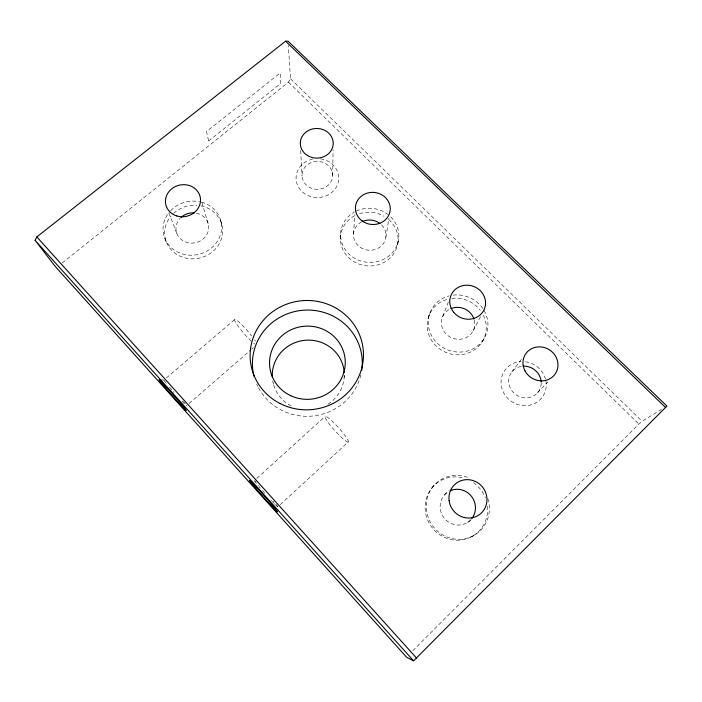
<?xml version="1.0" encoding="UTF-8"?>
<svg xmlns="http://www.w3.org/2000/svg" width="702" height="702" viewBox="0 0 702 702"><rect width="100%" height="100%" fill="white"/><g stroke="black" fill="none" stroke-linecap="round" stroke-linejoin="round"><path stroke-width="0.53" stroke-dasharray="3.51 2.63" d="M332.678 175.421L333.099 149.798M340.426 238.627L340.654 232.976M353.466 233.898L354.887 214.601M344.199 377.307L344.366 375.263M385.881 237.276L388.943 218.138M397.586 244.586L398.315 240.839M428.632 316.584L429.703 313.487M442.585 316.777L448.35 302.088M473.183 330.712L480.484 316.655M482.572 341.198L484.204 338.338M62.188 263.004L288.425 82.143L290.514 78.791L288.355 45.463M511.863 371.885L522.376 358.143M431.642 488.294L432.801 486.907M432.994 486.688L434.169 485.284M537.442 392.866L547.972 381.809M444.55 494.857L449.201 490.128M412.802 650.754L638.89 424.087L642.111 421.261L661.389 409.424M280.23 504.65L348.236 442.014A17.243 2.334 47.9 0 0 332.669 421.683A17.243 2.334 47.9 0 0 329.22 423.885A17.243 2.334 47.9 0 0 348.236 442.014M256.809 478.395L325.123 416.426M189.057 403.562L250.93 349.833M251.755 349.113L253.404 347.683M166.435 377.922L234.687 319.533M208.555 141.005L280.774 83.371L280.133 73.017L206.485 131.555L208.669 141.128M467.514 522.446L472.077 519.454M471.753 536.626L473.367 535.758M160.065 379.791L163.987 380.045M290.514 78.791L642.111 421.261M288.425 82.143L638.89 424.087M164.847 238.496L166.462 242.287M168.866 212.881L177.001 233.819M201.895 202.571L208.283 223.964M220.814 220.876L221.858 224.815M272.718 380.967L273.385 383.959M300.684 150.465L302.044 176.079M344.278 375.719A36.021 34.951 -5.7 0 1 327.509 404.527M291.172 405.949A36.021 34.951 -5.7 0 1 273.017 382.406M381.519 224.877A16.304 15.137 6 0 1 380.089 246.972A16.304 15.137 6 0 1 356.467 243.761A16.304 15.137 6 0 1 361.205 222.113M388.706 219.55A28.861 26.834 6 0 1 388.636 259.275A28.861 26.834 6 0 1 346.165 254.861A28.861 26.834 6 0 1 354.256 215.97M359.538 213.698A28.861 26.834 6 0 1 384.003 216.234M483.336 315.189A29.782 28.106 21.4 0 1 468.252 352.992A29.782 28.106 21.4 0 1 428.966 335.187A29.782 28.106 21.4 0 1 447.911 299.131M451.798 298.385A29.782 28.106 21.4 0 1 480.186 310.161M487.425 506.203A32.046 30.853 54.9 0 1 456.16 540.171A32.046 30.853 54.9 0 1 425.342 503.545A32.046 30.853 54.9 0 1 463.759 478.071M473.42 482.651A32.046 30.853 54.9 0 1 485.354 497.788M200.825 205.791A29.115 26.711 -12.7 0 1 220.481 241.286A29.115 26.711 -12.7 0 1 179.01 255.668A29.115 26.711 -12.7 0 1 170.884 216.181M173.534 213.39A29.115 26.711 -12.7 0 1 196.964 205.265M545.84 380.598A23.043 21.622 33.7 0 1 527.492 405.545A23.043 21.622 33.7 0 1 501.281 385.521A23.043 21.622 33.7 0 1 520.954 361.583M525.544 361.767A23.043 21.622 33.7 0 1 545.489 379.115M320.489 158.854A21.332 19.454 0.4 0 1 335.512 188.382A21.332 19.454 0.4 0 1 299.842 189.128A21.332 19.454 0.4 0 1 313.285 159.003M196.411 213.189A16.444 15.067 -12.6 0 1 207.353 233.52A16.444 15.067 -12.6 0 1 183.459 240.997A16.444 15.067 -12.6 0 1 180.168 218.269M471.147 519.366A18.112 17.436 54.5 0 1 444.471 518.409A18.112 17.436 54.5 0 1 448.183 491.821M360.889 374.807A54.949 53.106 -5.1 0 1 313.829 415.882A54.949 53.106 -5.1 0 1 258.213 387.179M257.81 386.398A54.949 53.106 -5.1 0 1 256.704 384.003M474.298 320.103A16.822 15.856 21.3 0 1 463.513 338.636A16.822 15.856 21.3 0 1 442.83 329.247A16.822 15.856 21.3 0 1 449.956 309.047M541.216 383.116A16.558 15.541 33.5 0 1 525.859 397.876A16.558 15.541 33.5 0 1 508.818 383.02A16.558 15.541 33.5 0 1 521.911 366.295M186.486 405.405A17.111 0.623 48.6 0 1 186.205 405.475M184.135 403.483A17.111 0.623 48.6 0 1 181.941 401.175M174.026 392.418A17.111 0.623 48.6 0 1 173.28 391.558M171.797 389.856A17.111 0.623 48.6 0 1 168.436 385.907M166.269 383.292A17.111 0.623 48.6 0 1 164.277 380.695M164.119 380.449A17.111 0.623 48.6 0 1 164.084 380.098M182.897 400.798A17.111 0.623 48.6 0 1 183.459 401.483M183.985 402.114A17.111 0.623 48.6 0 1 185.284 403.747M484.02 310.328A30.089 28.37 21.3 0 1 470.981 349.763A30.089 28.37 21.3 0 1 430.282 332.888A30.089 28.37 21.3 0 1 449.166 295.875M453.097 295.13A30.089 28.37 21.3 0 1 482.958 308.634M390.76 216.883A29.151 27.071 6 0 1 388.285 256.441A29.151 27.071 6 0 1 345.989 250.702A29.151 27.071 6 0 1 354.545 211.969M356.265 211.091A29.151 27.071 6 0 1 387.837 214.364M201.483 202.132A29.414 26.948 -12.6 0 1 218.892 238.627A29.414 26.948 -12.6 0 1 176.957 251.711A29.414 26.948 -12.6 0 1 169.331 212.162M170.621 210.714A29.414 26.948 -12.6 0 1 199.579 201.685M254.624 343.962A16.769 2.203 48.9 0 1 253.641 343.217M251.263 341.137A16.769 2.203 48.9 0 1 237.065 324.693A16.769 2.203 48.9 0 1 237.425 320.788A16.769 2.203 48.9 0 1 251.737 335.995M254.563 339.882A16.769 2.203 48.9 0 1 255.414 341.198M277.597 506.335A17.603 0.658 48.3 0 1 275.737 505.028M275.263 504.554A17.603 0.658 48.3 0 1 274.745 504.027M274.184 503.448A17.603 0.658 48.3 0 1 272.315 501.482M271.63 500.745A17.603 0.658 48.3 0 1 270.919 499.982M264.768 493.19A17.603 0.658 48.3 0 1 262.469 490.575M260.31 488.083A17.603 0.658 48.3 0 1 258.994 486.547M258.389 485.819A17.603 0.658 48.3 0 1 257.81 485.135M256.318 483.309A17.603 0.658 48.3 0 1 254.449 480.572M254.923 480.905A17.603 0.658 48.3 0 1 255.51 481.432M255.879 481.783A17.603 0.658 48.3 0 1 256.291 482.195M273.42 501.096A17.603 0.658 48.3 0 1 274.034 501.833M276.097 504.352A17.603 0.658 48.3 0 1 276.5 504.861M276.851 505.308A17.603 0.658 48.3 0 1 277.404 506.054M487.837 498.569A32.397 31.178 54.6 0 1 460.486 539.32A32.397 31.178 54.6 0 1 426.526 501.623A32.397 31.178 54.6 0 1 469.34 478.036M308.731 186.881A15.33 13.97 0.4 0 0 332.634 176.377A15.33 13.97 0.4 0 0 310.679 162.759A15.33 13.97 0.4 0 0 308.731 186.881"/><path stroke-width="1.05" d="M35.1 240.347L36.829 236.916L285.591 41.19L288.074 41.164L666.9 406.046L413.592 660.836L406.695 657.318L55.414 266.628L35.1 240.347L413.592 660.836M285.591 41.19L665.768 407.651M36.829 236.916L416.69 658.239M272.297 376.877A36.021 34.951 -5.7 0 1 306.256 340.189A36.021 34.951 -5.7 0 1 344.208 372.543M180.949 217.506A16.444 15.067 -12.6 0 1 194.217 212.89M450.28 490.716A18.112 17.436 54.5 0 1 471.507 496.393A18.112 17.436 54.5 0 1 471.902 518.436M254.115 376.562A54.949 53.106 -5.1 0 1 303.159 310.24A54.949 53.106 -5.1 0 1 362.039 367.927M361.951 368.796A54.949 53.106 -5.1 0 1 361.714 370.524M362.171 221.621A16.304 15.137 6 0 1 379.887 223.464M450.965 308.59A16.822 15.856 21.3 0 1 473.982 319.05M522.999 366.19A16.558 15.541 33.5 0 1 541.189 382.037M362.32 221.086A17.445 16.058 5.9 0 0 390.128 210.697A17.445 16.058 5.9 0 0 366.058 193.524A17.445 16.058 5.9 0 0 362.32 221.086M176.755 215.944A17.611 15.979 -12 0 0 200.307 197.534A17.611 15.979 -12 0 0 171.902 188.689A17.611 15.979 -12 0 0 176.755 215.944M449.104 500.587A19.498 18.726 52.2 0 0 479.527 514.54A19.498 18.726 52.2 0 0 475.245 481.405A19.498 18.726 52.2 0 0 449.104 500.587M280.203 403.597A56.695 54.659 -4.7 0 0 363.434 352.887A56.695 54.659 -4.7 0 0 276.72 308.985A56.695 54.659 -4.7 0 0 280.203 403.597M453.72 312.311A18.041 16.883 20.4 0 0 484.362 309.047A18.041 16.883 20.4 0 0 464.917 285.293A18.041 16.883 20.4 0 0 453.72 312.311M307.529 155.546A16.444 14.821 0.5 0 0 333.169 144.401A16.444 14.821 0.5 0 0 309.608 129.94A16.444 14.821 0.5 0 0 307.529 155.546M525.052 370.946A17.857 16.637 32.3 0 0 555.387 373.683A17.857 16.637 32.3 0 0 540.988 346.937A17.857 16.637 32.3 0 0 525.052 370.946M165.128 387.504A20.551 0.676 48.5 0 0 186.232 410.538A20.551 0.676 48.5 0 0 166.558 387.355A20.551 0.676 48.5 0 0 165.128 387.504M290.698 395.682A37.882 36.609 -5.1 0 0 345.182 360.047A37.882 36.609 -5.1 0 0 286.302 332.432A37.882 36.609 -5.1 0 0 290.698 395.682M255.677 488.276A21.148 0.72 48.3 0 0 277.553 511.916A21.148 0.72 48.3 0 0 257.265 488.188A21.148 0.72 48.3 0 0 255.677 488.276"/></g></svg>
